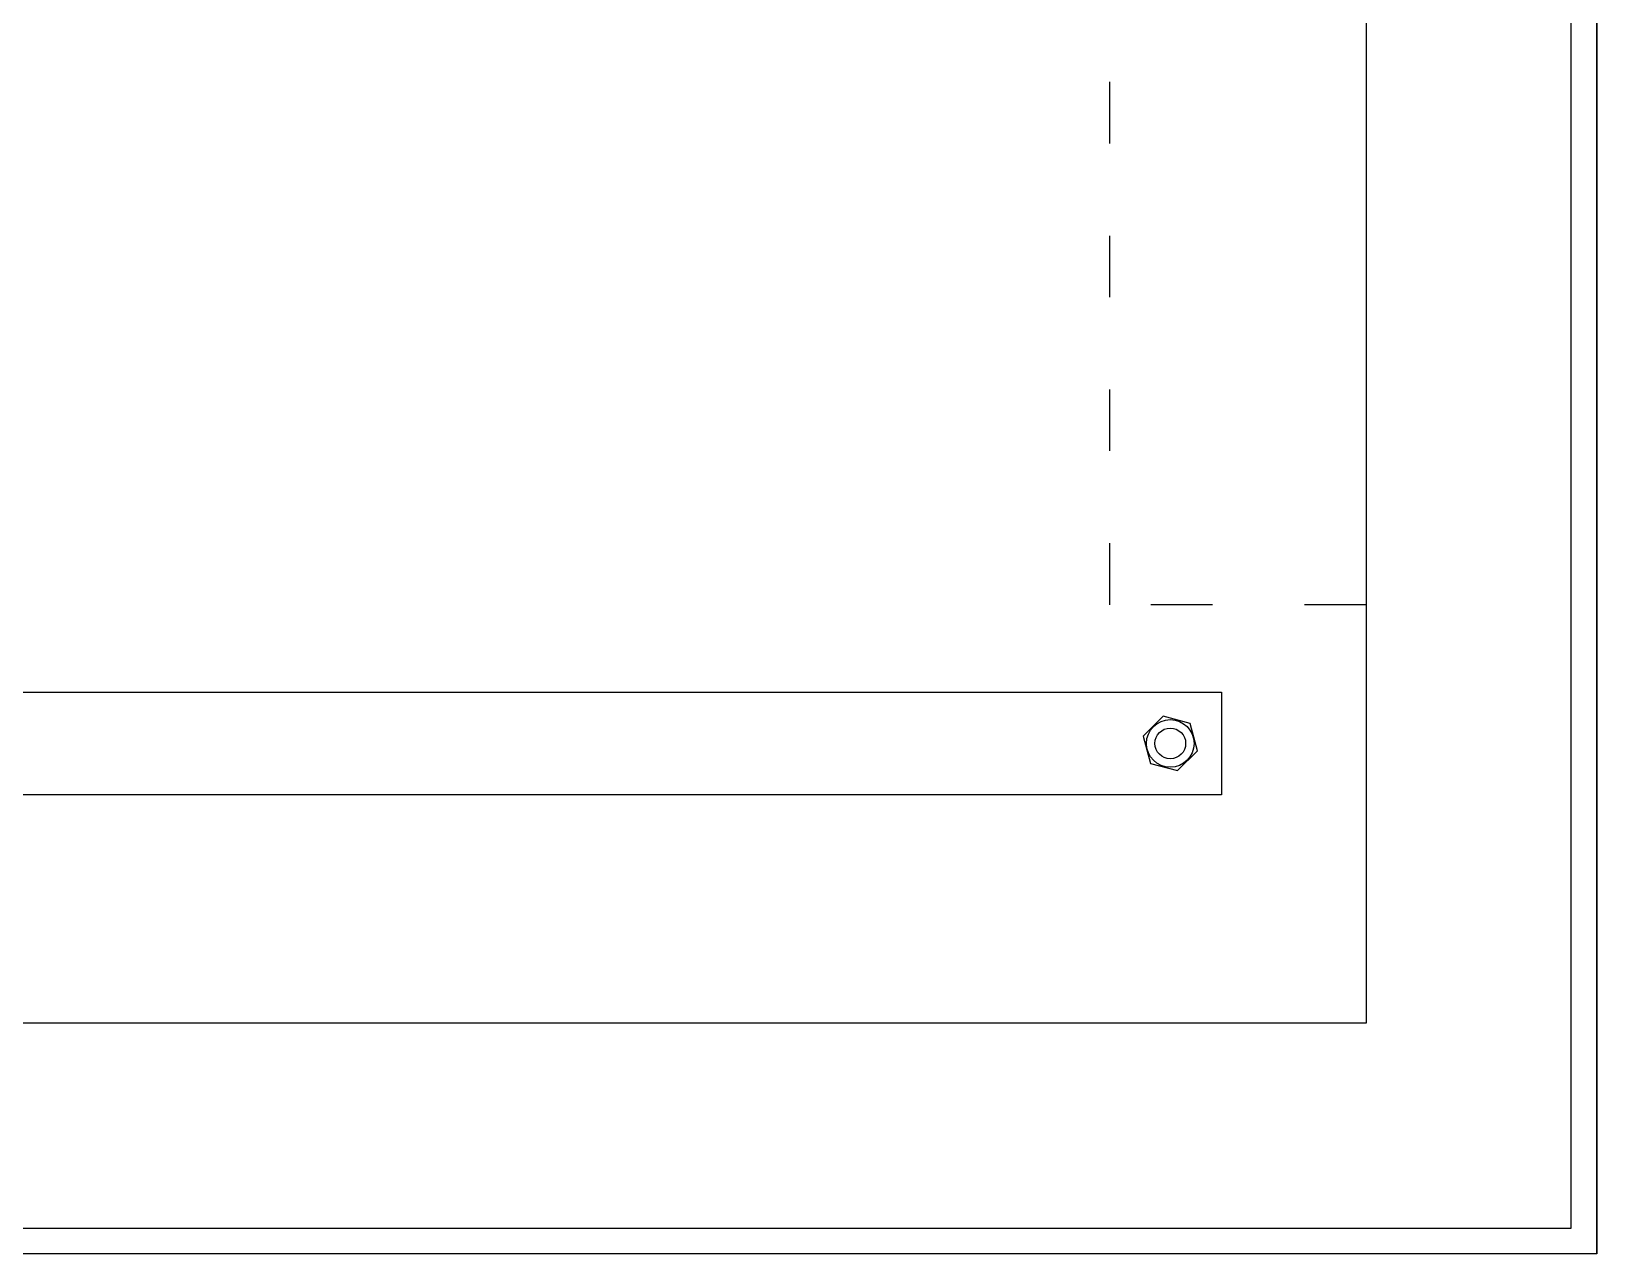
# Model space of a CAD drawing. Header units: millimetres. Extents: x 14879 to 38758, y -20740 to 1136.
# Drawn here: x 37811.6 to 38117.1, y -7903.4 to -7664.9 of the extents above; entities that cross this region are included whole.
import ezdxf

# ---------------------------------------------------------------- set-up
doc = ezdxf.new("R2010")
doc.units = ezdxf.units.MM
doc.linetypes.add('ACAD_ISO03W100', pattern=[30, 12, -18])

msp = doc.modelspace()

# ---------------------------------------------------------------- linework, layer by layer
for p, q in [((38117.11, -5903.36), (38117.11, -7858.36)), ((38117.11, -7903.36), (38117.11, -5903.36)), ((38117.11, -7903.36), (38117.11, -5903.36)), ((38117.11, -5903.36), (38117.11, -7858.36)), ((38112.11, -7898.36), (38112.11, -5908.36)), ((38072.11, -5948.36), (38072.11, -7858.36)), ((37400.77, -7793.81), (38043.9, -7793.81)), ((38043.9, -7793.81), (38043.9, -7813.81)), ((38043.9, -7813.81), (37400.77, -7813.81)), ((38072.11, -7858.36), (37362.11, -7858.36)), ((38112.11, -7898.36), (38112.11, -7858.36)), ((38117.11, -7858.36), (38117.11, -7903.36)), ((38117.11, -7858.36), (38117.11, -7903.36)), ((37322.11, -7898.36), (38112.11, -7898.36)), ((38117.11, -7903.36), (37317.11, -7903.36))]:
    msp.add_line(p, q)
at = {"color": 1, "linetype": 'ACAD_ISO03W100'}
msp.add_lwpolyline([(38022.12, -6510.84), (38072.11, -6510.84), (38072.11, -7776.75), (38022.12, -7776.75)], close=True, dxfattribs=at)
at = {"color": 4}
msp.add_lwpolyline([(38028.59, -7802.38), (38030.01, -7807.7), (38035.33, -7809.12), (38039.22, -7805.23), (38037.79, -7799.92), (38032.48, -7798.49)], close=True, dxfattribs=at)
for radius in [4.64, 3]:
    msp.add_circle((38033.9, -7803.81), radius, dxfattribs=at)

doc.saveas('drawing.dxf')
